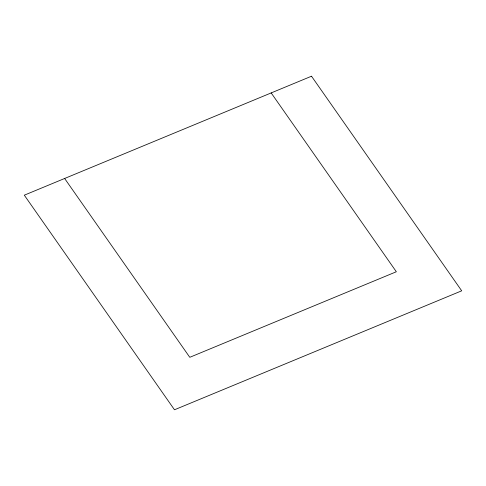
<?xml version="1.0" encoding="UTF-8"?>
<svg xmlns="http://www.w3.org/2000/svg" width="486" height="486" viewBox="0 0 486 486"><rect width="100%" height="100%" fill="white"/><g stroke="black" fill="none" stroke-linecap="round" stroke-linejoin="round"><path stroke-width="0.73" d="M271.176 92.923L396.339 271.753L189.789 357.307L64.632 178.477M311.508 76.217L24.3 195.184L174.492 409.783L461.7 290.816L311.508 76.217"/></g></svg>
